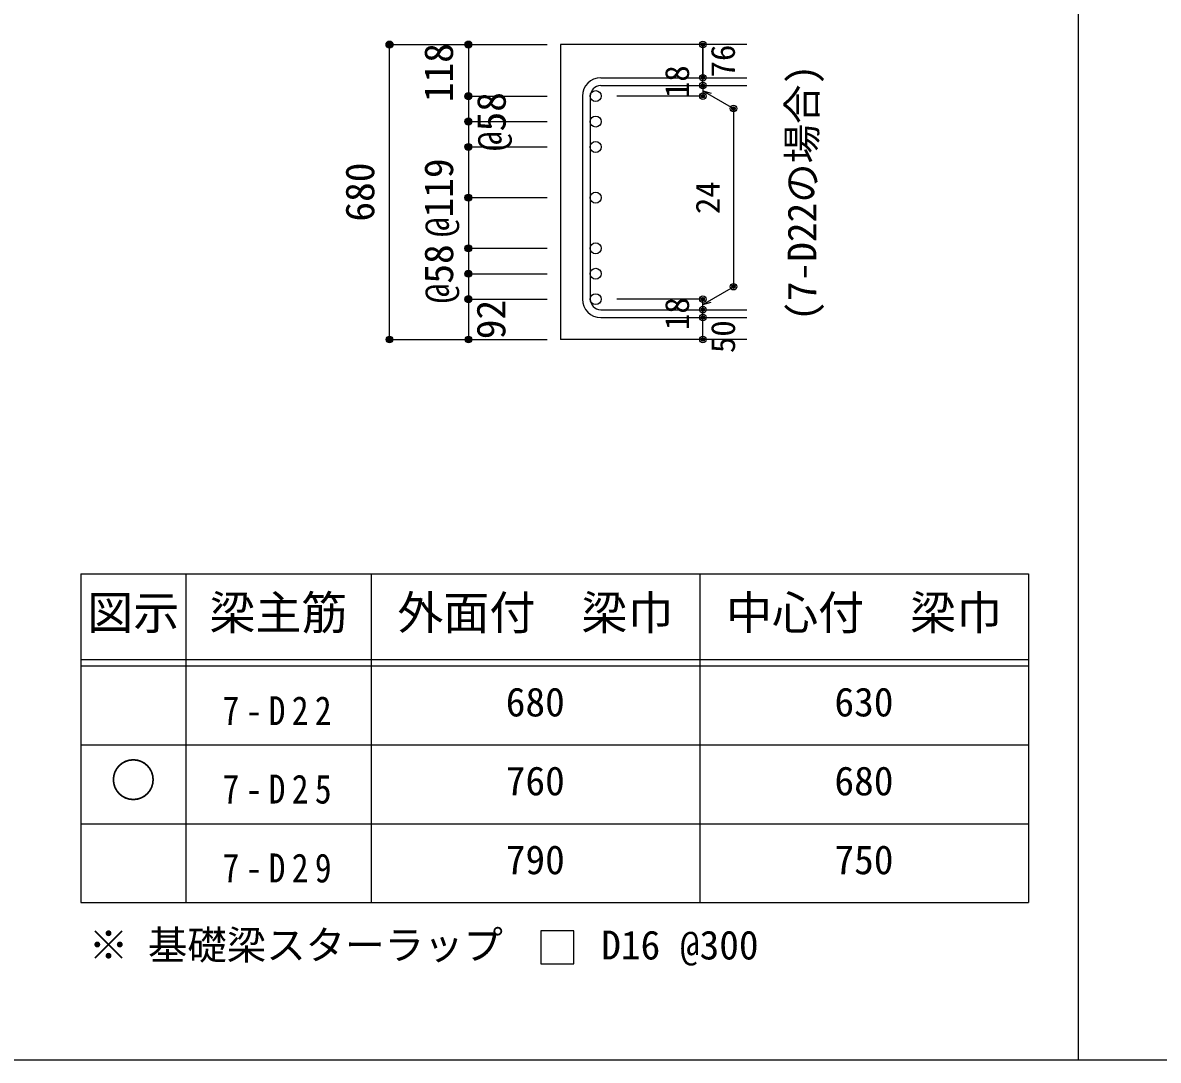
# Model space of a CAD drawing. Units: millimetres at full size, sheet at 1:30, with parts at other scales. Extents: x -5973 to 5954, y -4195 to 4201.
# Drawn here: x -3533 to -942, y -4195 to -1828 of the extents above; entities that cross this region are included whole.
import ezdxf
from ezdxf.enums import TextEntityAlignment as Align

# ---------------------------------------------------------------- set-up
doc = ezdxf.new("R2010")
doc.units = ezdxf.units.MM
doc.header["$LTSCALE"] = 30
doc.header["$PDMODE"] = 32
doc.header["$PDSIZE"] = 15
for name, color, linetype in [('0-1_躯体線', 2, 'Continuous'), ('0-5_基礎梁筋', 7, 'Continuous'), ('0-6_スタラップ筋', 7, 'Continuous'), ('0-7_文字', 4, 'Continuous'), ('0-D_寸法', 4, 'Continuous'), ('6-7_文字', 7, 'Continuous'), ('6-E_枠', 7, 'Continuous'), ('F-0_枠', 6, 'Continuous')]:
    doc.layers.add(name, color=color, linetype=linetype)
doc.styles.add('ＭＳ ゴシック', font='')
doc.styles.get('ＭＳ ゴシック').set_extended_font_data('MS Gothic')

msp = doc.modelspace()

# ---------------------------------------------------------------- linework, layer by layer
at = {"layer": '0-1_躯体線'}
for p, q in [((-1880.8, -1877.54), (-2305.8, -1877.54)), ((-2305.8, -1877.54), (-2305.8, -2550.54)), ((-1880.8, -2550.54), (-2305.8, -2550.54))]:
    msp.add_line(p, q, dxfattribs=at)
at = {"layer": '0-5_基礎梁筋', "color": 3}
for centre in [(-2225.3, -1995.24), (-2225.3, -2053.24), (-2225.3, -2111.24), (-2225.3, -2226.89), (-2225.3, -2342.54), (-2225.3, -2400.54), (-2225.3, -2458.54)]:
    msp.add_circle(centre, 12.5, dxfattribs=at)
at = {"layer": '0-6_スタラップ筋'}
for p, q in [((-2213.8, -1953.24), (-1880.8, -1953.24)), ((-2255.8, -1995.24), (-2255.8, -2458.54)), ((-2237.8, -1995.24), (-2237.8, -2458.54)), ((-2213.8, -1971.24), (-1880.8, -1971.24)), ((-2213.8, -2482.54), (-1880.8, -2482.54)), ((-2213.8, -2500.54), (-1880.8, -2500.54))]:
    msp.add_line(p, q, dxfattribs=at)
for centre, radius, start, end in [((-2213.8, -1995.24), 42, 90, 180), ((-2213.8, -1995.24), 24, 90, 180), ((-2213.8, -2458.54), 42, 180, 270), ((-2213.8, -2458.54), 24, 180, 270)]:
    msp.add_arc(centre, radius, start, end, dxfattribs=at)
at = {"layer": '0-D_寸法'}
for p, q in [((-2695.8, -1877.54), (-2515.8, -1877.54)), ((-2695.8, -2550.54), (-2695.8, -1877.54)), ((-2515.8, -1877.54), (-2335.8, -1877.54)), ((-2515.8, -1877.54), (-2515.8, -1995.24)), ((-1980.8, -1877.54), (-1980.8, -1953.24)), ((-1980.8, -1953.24), (-1980.8, -1877.54)), ((-1980.8, -1971.24), (-1980.8, -1953.24)), ((-2515.8, -1995.24), (-2335.8, -1995.24)), ((-2515.8, -1995.24), (-2335.8, -1995.24)), ((-1980.8, -1995.24), (-2176.89, -1995.24)), ((-1980.8, -1971.24), (-1980.8, -1995.24)), ((-1980.8, -1983.24), (-1961.48, -1988.41)), ((-1980.8, -1983.24), (-1910.74, -2023.68)), ((-1910.74, -2023.68), (-1910.74, -2430.09)), ((-2515.8, -2053.24), (-2335.8, -2053.24)), ((-2515.8, -2053.24), (-2335.8, -2053.24)), ((-2515.8, -2111.24), (-2335.8, -2111.24)), ((-2515.8, -2111.24), (-2335.8, -2111.24)), ((-2515.8, -2111.24), (-2515.8, -2458.54)), ((-2515.8, -2226.89), (-2335.8, -2226.89)), ((-2515.8, -2342.54), (-2335.8, -2342.54)), ((-2515.8, -2400.54), (-2335.8, -2400.54)), ((-1980.8, -2470.54), (-1910.74, -2430.09)), ((-2515.8, -2458.54), (-2335.8, -2458.54)), ((-2515.8, -2458.54), (-2515.8, -2550.54)), ((-1980.8, -2458.54), (-2176.89, -2458.54)), ((-1980.8, -2482.54), (-1980.8, -2458.54)), ((-1980.8, -2470.54), (-1961.48, -2465.36))]:
    msp.add_line(p, q, dxfattribs=at)
for points in [[(-2695.8, -1877.54), (-2515.8, -1877.54), (-2335.8, -1877.54)], [(-2515.8, -1995.24), (-2515.8, -2053.24), (-2515.8, -2111.24)], [(-1980.8, -2550.54), (-1980.8, -2500.54), (-1980.8, -2482.54)], [(-2695.8, -2550.54), (-2515.8, -2550.54), (-2335.8, -2550.54)]]:
    msp.add_lwpolyline(points, dxfattribs=at)
for centre, radius in [((-2695.8, -1877.54), 8), ((-2695.8, -1877.54), 7.2), ((-2695.8, -1877.54), 6.4), ((-2695.8, -1877.54), 5.6), ((-2695.8, -1877.54), 4.8), ((-2695.8, -1877.54), 4), ((-2695.8, -1877.54), 3.2), ((-2695.8, -1877.54), 2.4), ((-2695.8, -1877.54), 1.6), ((-2695.8, -1877.54), 0.8), ((-2515.8, -1877.54), 8), ((-2515.8, -1877.54), 7.2), ((-2515.8, -1877.54), 6.4), ((-2515.8, -1877.54), 5.6), ((-2515.8, -1877.54), 4.8), ((-2515.8, -1877.54), 4), ((-2515.8, -1877.54), 3.2), ((-2515.8, -1877.54), 2.4), ((-2515.8, -1877.54), 1.6), ((-2515.8, -1877.54), 0.8), ((-1980.8, -1877.54), 4), ((-1980.8, -1877.54), 3.6), ((-1980.8, -1877.54), 3.2), ((-1980.8, -1877.54), 2.8), ((-1980.8, -1877.54), 2.4), ((-1980.8, -1877.54), 2), ((-1980.8, -1877.54), 1.6), ((-1980.8, -1877.54), 1.2), ((-1980.8, -1877.54), 0.8), ((-1980.8, -1877.54), 0.4), ((-1980.8, -1953.24), 4), ((-1980.8, -1971.24), 4), ((-1980.8, -1953.24), 3.6), ((-1980.8, -1971.24), 3.6), ((-1980.8, -1953.24), 3.2), ((-1980.8, -1971.24), 3.2), ((-1980.8, -1953.24), 2.8), ((-1980.8, -1971.24), 2.8), ((-1980.8, -1953.24), 2.4), ((-1980.8, -1971.24), 2.4), ((-1980.8, -1953.24), 2), ((-1980.8, -1971.24), 2), ((-1980.8, -1953.24), 1.6), ((-1980.8, -1953.24), 1.2), ((-1980.8, -1953.24), 0.8), ((-1980.8, -1953.24), 0.4), ((-2515.8, -1995.24), 8), ((-2515.8, -1995.24), 7.2), ((-2515.8, -1995.24), 6.4), ((-2515.8, -1995.24), 5.6), ((-2515.8, -1995.24), 4.8), ((-2515.8, -1995.24), 4), ((-2515.8, -1995.24), 3.2), ((-2515.8, -1995.24), 2.4), ((-2515.8, -1995.24), 1.6), ((-2515.8, -1995.24), 0.8), ((-1980.8, -1995.24), 4), ((-1980.8, -1995.24), 3.6), ((-1980.8, -1995.24), 3.2), ((-1980.8, -1995.24), 2.8), ((-1980.8, -1995.24), 2.4), ((-1980.8, -1995.24), 2), ((-1980.8, -1971.24), 1.6), ((-1980.8, -1995.24), 1.6), ((-1980.8, -1971.24), 1.2), ((-1980.8, -1995.24), 1.2), ((-1980.8, -1971.24), 0.8), ((-1980.8, -1995.24), 0.8), ((-1980.8, -1971.24), 0.4), ((-1980.8, -1995.24), 0.4), ((-1910.74, -2023.68), 4), ((-1910.74, -2023.68), 3.6), ((-1910.74, -2023.68), 3.2), ((-1910.74, -2023.68), 2.8), ((-2515.8, -2053.24), 8), ((-2515.8, -2053.24), 7.2), ((-2515.8, -2053.24), 6.4), ((-1910.74, -2023.68), 2.4), ((-1910.74, -2023.68), 2), ((-1910.74, -2023.68), 1.6), ((-1910.74, -2023.68), 1.2), ((-1910.74, -2023.68), 0.8), ((-1910.74, -2023.68), 0.4), ((-2515.8, -2053.24), 5.6), ((-2515.8, -2053.24), 4.8), ((-2515.8, -2053.24), 4), ((-2515.8, -2053.24), 3.2), ((-2515.8, -2053.24), 2.4), ((-2515.8, -2053.24), 1.6), ((-2515.8, -2053.24), 0.8), ((-2515.8, -2111.24), 8), ((-2515.8, -2111.24), 7.2), ((-2515.8, -2111.24), 6.4), ((-2515.8, -2111.24), 5.6), ((-2515.8, -2111.24), 4.8), ((-2515.8, -2111.24), 4), ((-2515.8, -2111.24), 3.2), ((-2515.8, -2111.24), 2.4), ((-2515.8, -2111.24), 1.6), ((-2515.8, -2111.24), 0.8), ((-2515.8, -2226.89), 8), ((-2515.8, -2226.89), 7.2), ((-2515.8, -2226.89), 6.4), ((-2515.8, -2226.89), 5.6), ((-2515.8, -2226.89), 4.8), ((-2515.8, -2226.89), 4), ((-2515.8, -2226.89), 3.2), ((-2515.8, -2226.89), 2.4), ((-2515.8, -2226.89), 1.6), ((-2515.8, -2226.89), 0.8), ((-2515.8, -2342.54), 8), ((-2515.8, -2342.54), 7.2), ((-2515.8, -2342.54), 6.4), ((-2515.8, -2342.54), 5.6), ((-2515.8, -2342.54), 4.8), ((-2515.8, -2342.54), 4), ((-2515.8, -2342.54), 3.2), ((-2515.8, -2342.54), 2.4), ((-2515.8, -2342.54), 1.6), ((-2515.8, -2342.54), 0.8), ((-2515.8, -2400.54), 8), ((-2515.8, -2400.54), 7.2), ((-2515.8, -2400.54), 6.4), ((-2515.8, -2400.54), 5.6), ((-2515.8, -2400.54), 4.8), ((-2515.8, -2400.54), 4), ((-2515.8, -2400.54), 3.2), ((-2515.8, -2400.54), 2.4), ((-2515.8, -2400.54), 1.6), ((-2515.8, -2400.54), 0.8), ((-1910.74, -2430.09), 4), ((-1910.74, -2430.09), 3.6), ((-1910.74, -2430.09), 3.2), ((-1910.74, -2430.09), 2.8), ((-1910.74, -2430.09), 2.4), ((-1910.74, -2430.09), 2), ((-1910.74, -2430.09), 1.6), ((-1910.74, -2430.09), 1.2), ((-1910.74, -2430.09), 0.8), ((-1910.74, -2430.09), 0.4), ((-2515.8, -2458.54), 8), ((-2515.8, -2458.54), 7.2), ((-2515.8, -2458.54), 6.4), ((-2515.8, -2458.54), 5.6), ((-2515.8, -2458.54), 4.8), ((-2515.8, -2458.54), 4), ((-2515.8, -2458.54), 3.2), ((-2515.8, -2458.54), 2.4), ((-2515.8, -2458.54), 1.6), ((-2515.8, -2458.54), 0.8), ((-1980.8, -2458.54), 4), ((-1980.8, -2458.54), 3.6), ((-1980.8, -2458.54), 3.2), ((-1980.8, -2458.54), 2.8), ((-1980.8, -2458.54), 2.4), ((-1980.8, -2458.54), 2), ((-1980.8, -2458.54), 1.6), ((-1980.8, -2458.54), 1.2), ((-1980.8, -2458.54), 0.8), ((-1980.8, -2458.54), 0.4), ((-1980.8, -2482.54), 4), ((-1980.8, -2482.54), 3.6), ((-1980.8, -2482.54), 3.2), ((-1980.8, -2482.54), 2.8), ((-1980.8, -2482.54), 2.4), ((-1980.8, -2482.54), 2), ((-1980.8, -2482.54), 1.6), ((-1980.8, -2482.54), 1.2), ((-1980.8, -2482.54), 0.8), ((-1980.8, -2482.54), 0.4), ((-1980.8, -2500.54), 4), ((-1980.8, -2500.54), 3.6), ((-1980.8, -2500.54), 3.2), ((-1980.8, -2500.54), 2.8), ((-1980.8, -2500.54), 2.4), ((-1980.8, -2500.54), 2), ((-1980.8, -2500.54), 1.6), ((-1980.8, -2500.54), 1.2), ((-1980.8, -2500.54), 0.8), ((-1980.8, -2500.54), 0.4), ((-2695.8, -2550.54), 7.2), ((-2695.8, -2550.54), 6.4), ((-2695.8, -2550.54), 5.6), ((-2695.8, -2550.54), 4.8), ((-2695.8, -2550.54), 4), ((-2695.8, -2550.54), 3.2), ((-2695.8, -2550.54), 2.4), ((-2695.8, -2550.54), 1.6), ((-2695.8, -2550.54), 0.8), ((-2515.8, -2550.54), 7.2), ((-2515.8, -2550.54), 6.4), ((-2515.8, -2550.54), 5.6), ((-2515.8, -2550.54), 4.8), ((-2515.8, -2550.54), 4), ((-2515.8, -2550.54), 3.2), ((-2515.8, -2550.54), 2.4), ((-2515.8, -2550.54), 1.6), ((-2515.8, -2550.54), 0.8), ((-1980.8, -2550.54), 4), ((-1980.8, -2550.54), 3.6), ((-1980.8, -2550.54), 3.2), ((-1980.8, -2550.54), 2.8), ((-1980.8, -2550.54), 2.4), ((-1980.8, -2550.54), 2), ((-1980.8, -2550.54), 1.6), ((-1980.8, -2550.54), 1.2), ((-1980.8, -2550.54), 0.8), ((-1980.8, -2550.54), 0.4)]:
    msp.add_circle(centre, radius, dxfattribs=at)
at = {"layer": '0-D_寸法', "color": 7}
for p in [(-2695.8, -1877.54), (-2695.8, -1877.54), (-2515.8, -1877.54), (-1980.8, -1877.54), (-1980.8, -1953.24), (-1980.8, -1971.24), (-2515.8, -1995.24), (-1980.8, -1995.24), (-1910.74, -2023.68), (-2515.8, -2053.24), (-2515.8, -2111.24), (-2515.8, -2226.89), (-2515.8, -2226.89), (-2515.8, -2342.54), (-2515.8, -2342.54), (-2515.8, -2400.54), (-2515.8, -2400.54), (-1910.74, -2430.09), (-2515.8, -2458.54), (-2515.8, -2458.54), (-1980.8, -2458.54), (-1980.8, -2482.54), (-1980.8, -2500.54), (-2695.8, -2550.54), (-2695.8, -2550.54), (-2515.8, -2550.54), (-1980.8, -2550.54)]:
    msp.add_point(p, dxfattribs=at)
at = {"layer": '6-7_文字'}
msp.add_lwpolyline([(-2350.45, -3975.23), (-2275.45, -3975.23), (-2275.45, -3900.23), (-2350.45, -3900.23)], close=True, dxfattribs=at)
at = {"layer": '6-E_枠', "color": 3}
for p, q in [((-3400.52, -3085.43), (-3400.52, -3835.43)), ((-3400.52, -3085.43), (-1238, -3085.43)), ((-1238, -3085.43), (-1238, -3835.43)), ((-3400.52, -3835.43), (-1238, -3835.43))]:
    msp.add_line(p, q, dxfattribs=at)
at = {"layer": '6-E_枠'}
for p, q in [((-3160.52, -3085.43), (-3160.52, -3835.43)), ((-2738, -3085.43), (-2738, -3835.43)), ((-1988, -3085.43), (-1988, -3835.43)), ((-3400.52, -3280.43), (-1238, -3280.43)), ((-3400.52, -3295.43), (-1238, -3295.43)), ((-3400.52, -3475.43), (-1238, -3475.43)), ((-3400.52, -3655.43), (-1238, -3655.43))]:
    msp.add_line(p, q, dxfattribs=at)
at = {"layer": 'F-0_枠', "color": 2}
msp.add_line((-1124.64, 4201.15), (-1124.64, -4195.24), dxfattribs=at)
at = {"layer": 'F-0_枠'}
msp.add_line((5954.1, -4195.24), (-5972.88, -4195.24), dxfattribs=at)

# ---------------------------------------------------------------- texts
at = {"layer": '0-7_文字', "color": 7, "style": 'ＭＳ ゴシック'}
msp.add_text('(7-D22の場合)', height=65.98, rotation=90, dxfattribs=at).set_placement((-1701.8, -2508.06), align=Align.BOTTOM_LEFT)
at = {"layer": '0-D_寸法', "style": 'ＭＳ ゴシック'}
for s, height, p in [('118', 65.98, (-2531.11, -2009.03)), ('76', 54.99, (-1891.14, -1952.56)), ('18', 54.99, (-1995.8, -1999.74)), ('@58', 65.98, (-2410.8, -2120.74)), ('@119', 65.98, (-2530.8, -2316.89)), ('680', 65.98, (-2710.8, -2281.54)), ('24', 54.99, (-1925.74, -2264.39)), ('@58', 65.98, (-2530.8, -2468.04)), ('18', 54.99, (-1995.8, -2529.04)), ('92', 65.98, (-2411.58, -2549.88)), ('50', 54.99, (-1890.8, -2581.54))]:
    msp.add_text(s, height=height, rotation=90, dxfattribs=at).set_placement(p, align=Align.BOTTOM_LEFT)
at = {"layer": '6-7_文字', "color": 2, "style": 'ＭＳ ゴシック'}
for s, p in [('図示', (-3385.52, -3235.43)), ('梁主筋', (-3106.76, -3235.43)), ('外面付\u3000梁巾', (-2678, -3235.43)), ('中心付\u3000梁巾', (-1928, -3235.43)), ('○', (-3333.02, -3617.93))]:
    msp.add_text(s, height=76.98, dxfattribs=at).set_placement(p, align=Align.BOTTOM_LEFT)
at = {"layer": '6-7_文字', "style": 'ＭＳ ゴシック'}
for s, p in [('680', (-2430.5, -3430.43)), ('630', (-1680.5, -3430.43)), ('760', (-2430.5, -3610.43)), ('680', (-1680.5, -3610.43)), ('790', (-2430.5, -3790.43)), ('750', (-1680.5, -3790.43)), ('※ 基礎梁スターラップ     D16 @300', (-3381.96, -3985.01))]:
    msp.add_text(s, height=65.98, dxfattribs=at).set_placement(p, align=Align.BOTTOM_LEFT)
at = {"layer": '6-7_文字', "char_height": 65.98, "attachment_point": 7, "style": 'ＭＳ ゴシック'}
for s, insert in [('\\T1.38;\\W0.85;7-D22', (-3076.76, -3430.43)), ('\\T1.38;\\W0.85;7-D25', (-3076.76, -3610.43)), ('\\T1.38;\\W0.85;7-D29', (-3076.76, -3790.43))]:
    msp.add_mtext(s, dxfattribs=dict(at, insert=insert))

doc.saveas('drawing.dxf')
